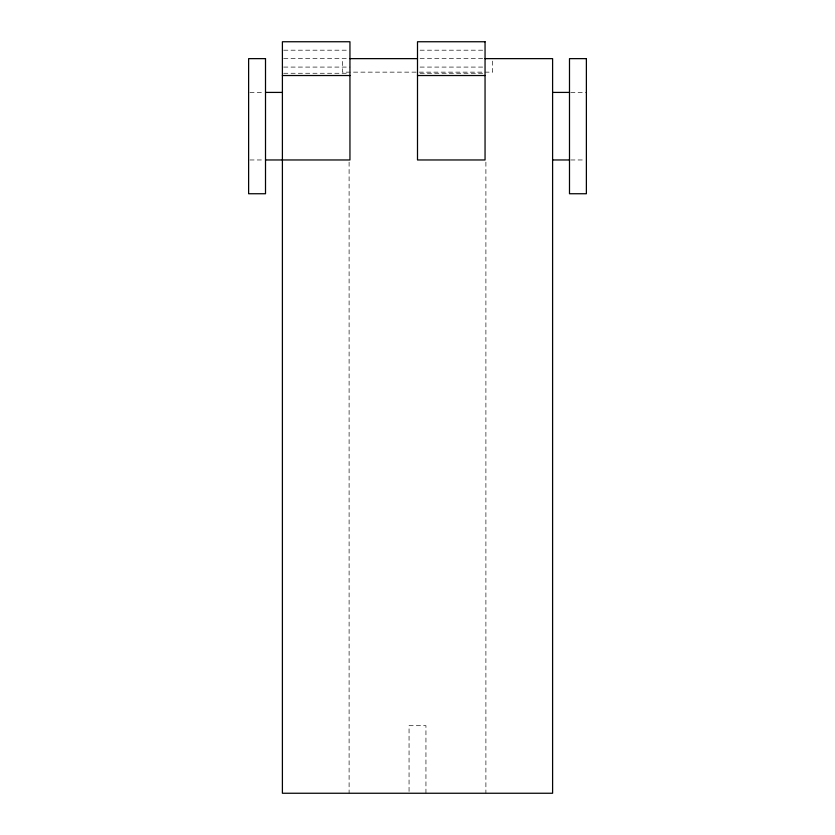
<?xml version="1.0" encoding="UTF-8"?>
<svg xmlns="http://www.w3.org/2000/svg" width="835" height="835" viewBox="0 0 835 835"><rect width="100%" height="100%" fill="white"/><g stroke="black" fill="none" stroke-linecap="round" stroke-linejoin="round"><path stroke-width="0.63" stroke-dasharray="4.17 3.13" d="M283.702 50.194L348.654 50.194M420.099 50.194L483.747 50.194M283.702 58.638L348.665 58.638M420.089 58.638L483.747 58.638M283.702 67.082L349.948 67.082M420.099 67.082L483.747 67.082M283.702 73.261L348.654 73.261M420.099 73.261L483.747 73.261M249.926 92.414L264.215 92.414M570.785 92.414L586.379 92.414M249.926 159.965L264.215 159.965M570.785 159.965L585.074 159.965M492.65 61.091L492.65 72.144L342.35 72.144L342.35 58.638M485.897 162.126L485.897 793.25M425.944 793.25L425.944 725.698L409.056 725.698L409.056 793.25M349.103 162.126L349.103 793.25"/><path stroke-width="1.25" d="M349.917 58.638L417.5 58.638M485.052 58.638L552.603 58.638L552.603 793.25L282.397 793.25L282.397 41.75L349.948 41.75L349.948 159.965L265.509 159.965M282.397 75.526L349.948 75.526M417.5 75.526L485.052 75.526M265.509 92.414L282.397 92.414M552.603 92.414L569.491 92.414M552.603 159.965L569.491 159.965M485.052 41.75L417.5 41.75L417.5 159.965L485.052 159.965L485.052 41.75M265.509 58.638L248.621 58.638L248.621 193.741L265.509 193.741L265.509 58.638M586.379 58.638L569.491 58.638L569.491 193.741L586.379 193.741L586.379 58.638"/></g></svg>
